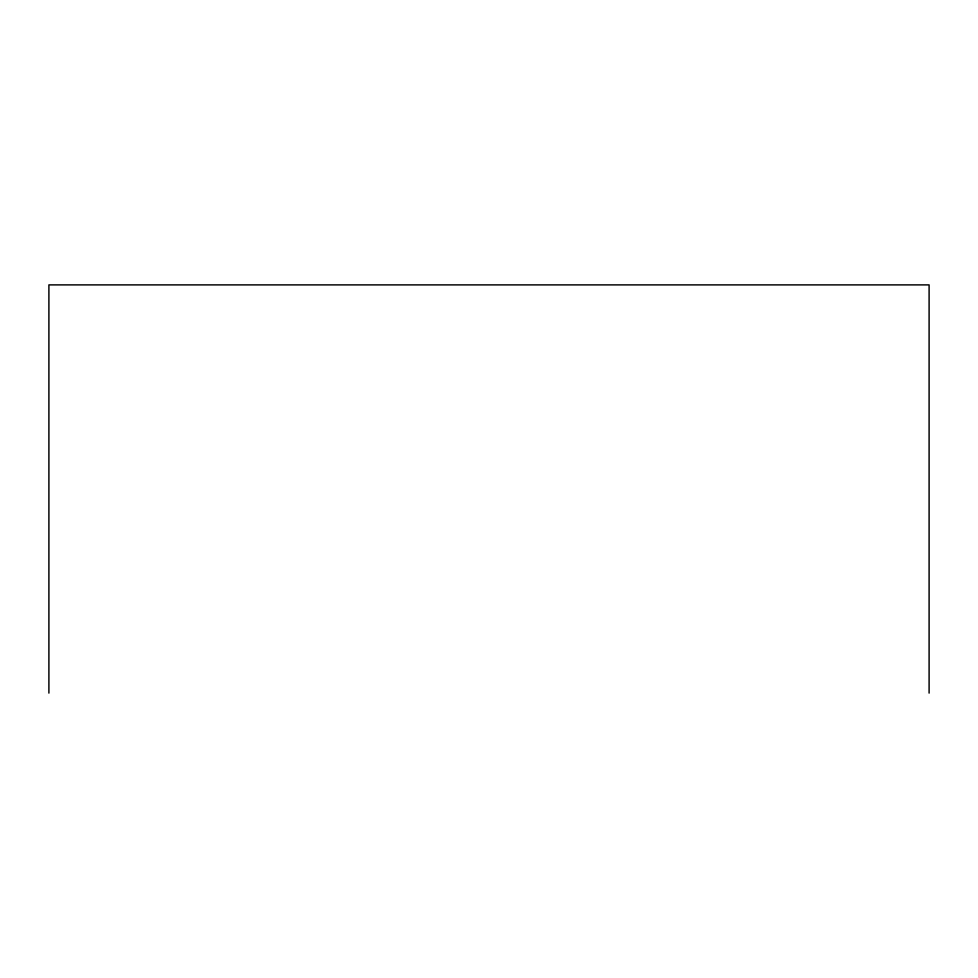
<?xml version="1.0" encoding="UTF-8"?>
<svg xmlns="http://www.w3.org/2000/svg" width="978" height="978" viewBox="0 0 978 978"><rect width="100%" height="100%" fill="white"/><g stroke="black" fill="none" stroke-linecap="round" stroke-linejoin="round"><path stroke-width="1.47" d="M929.1 693.109L929.1 284.891L48.9 284.891L48.9 693.109"/></g></svg>
